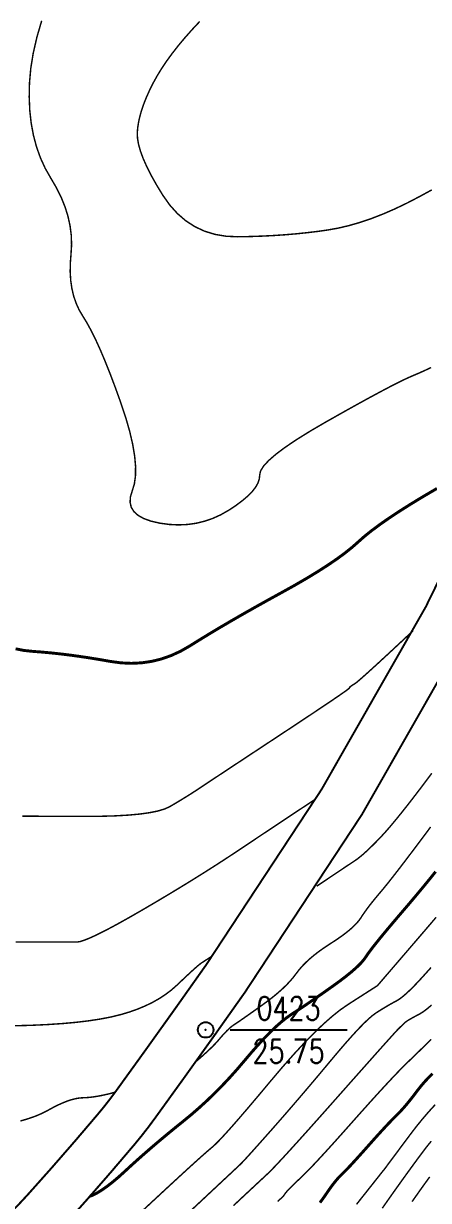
# Model space of a CAD drawing. Extents: x 1059 to 1761, y 608 to 1213.
# Drawn here: x 1193.2 to 1213.9, y 762.8 to 823.1 of the extents above; entities that cross this region are included whole.
import ezdxf
from ezdxf.enums import TextEntityAlignment as Align

# ---------------------------------------------------------------- set-up
doc = ezdxf.new("R2010")
doc.units = 0
doc.header["$LTSCALE"] = 0.5
doc.header["$PDSIZE"] = 0.2
doc.layers.get('0').update_dxf_attribs({"linetype": 'CONTINUOUS'})
for name, color, linetype in [('DGX', 2, 'CONTINUOUS'), ('DLSS', 4, 'CONTINUOUS'), ('KZD', 1, 'CONTINUOUS')]:
    doc.layers.add(name, color=color, linetype=linetype)
doc.styles.add('HZ', font='rs.shx', dxfattribs={"width": 0.8, "bigfont": 'hztxt.shx'})

# ---------------------------------------------------------------- blocks, each defined once
blk = doc.blocks.new('gc117')
blk.add_circle((0, 0), 0.8)
blk.add_point((0, 0))

msp = doc.modelspace()

# ---------------------------------------------------------------- linework, layer by layer
at = {"layer": 'DGX', "linetype": 'Continuous', "const_width": 0.075}
for points in [[(1214.076471357575, 805.5068058870384), (1213.735178341248, 805.3478620647386), (1213.429127309109, 805.2110712846162), (1213.158318261159, 805.096433546671), (1212.867132998149, 804.9687807737552), (1212.49995332083, 804.7929448887204), (1212.056779229203, 804.5689258915668), (1211.537610723268, 804.2967237822943), (1210.942447803024, 803.976338560903), (1210.271290468471, 803.6077702273927), (1209.52413871961, 803.1910187817637), (1208.70099255644, 802.7260842240157), (1207.894200281886, 802.2554902322075), (1207.196110198873, 801.8217604843978), (1206.6067223074, 801.4248949805865), (1206.126036607467, 801.0648937207736), (1205.754053099075, 800.7417567049591), (1205.490771782223, 800.4554839331431), (1205.336192656911, 800.2060754053256), (1205.290315723139, 799.9935311215065), (1205.27311745085, 799.7956337926493), (1205.204574309983, 799.5901661297172), (1205.08468630054, 799.3771281327104), (1204.91345342252, 799.1565198016287), (1204.690875675924, 798.9283411364723), (1204.41695306075, 798.6925921372413), (1204.091685577, 798.4492728039354), (1203.715073224673, 798.1983831365548), (1203.307618333118, 797.9651083527078), (1202.889823231682, 797.7746336700031), (1202.461687920365, 797.6269590884406), (1202.023212399169, 797.5220846080202), (1201.574396668091, 797.460010228742), (1201.115240727134, 797.440735950606), (1200.645744576296, 797.4642617736123), (1200.165908215577, 797.5305876977607), (1199.719590956394, 797.6333258381784), (1199.350652110163, 797.7660883099927), (1199.059091676884, 797.9288751132036), (1198.844909656558, 798.121686247811), (1198.708106049183, 798.344521713815), (1198.648680854761, 798.5973815112154), (1198.666634073291, 798.8802656400125), (1198.761965704773, 799.1931741002061), (1198.870008170736, 799.5505899777044), (1198.92609389271, 799.9669963584156), (1198.930222870695, 800.4423932423398), (1198.882395104691, 800.9767806294768), (1198.782610594697, 801.5701585198267), (1198.630869340715, 802.2225269133896), (1198.427171342743, 802.9338858101654), (1198.171516600782, 803.704235210154), (1197.894715939463, 804.4734000194852), (1197.627580183415, 805.1812051442886), (1197.37010933264, 805.827650584564), (1197.122303387137, 806.4127363403115), (1196.884162346906, 806.9364624115314), (1196.655686211947, 807.3988287982232), (1196.436874982261, 807.7998355003872), (1196.227728657846, 808.1394825180233), (1196.039458802617, 808.4593765816437), (1195.883276980489, 808.8011244217605), (1195.759183191461, 809.1647260383736), (1195.667177435532, 809.5501814314832), (1195.607259712704, 809.957490601089), (1195.579430022976, 810.3866535471914), (1195.583688366348, 810.83767026979), (1195.62003474282, 811.3105407688851), (1195.649777793327, 811.7947781984567), (1195.634226158803, 812.2798957124852), (1195.573379839249, 812.7658933109706), (1195.467238834665, 813.2527709939128), (1195.31580314505, 813.7405287613119), (1195.119072770405, 814.2291666131678), (1194.877047710729, 814.7186845494806), (1194.589727966023, 815.2090825702503), (1194.301353826855, 815.714871297296), (1194.056165583796, 816.250561352437), (1193.854163236844, 816.8161527356732), (1193.695346786, 817.4116454470047), (1193.579716231264, 818.0370394864315), (1193.507271572636, 818.6923348539535), (1193.478012810116, 819.3775315495709), (1193.491939943704, 820.0926295732834), (1193.557665545253, 820.8397493588905), (1193.683802186616, 821.6210113401911), (1193.870349867794, 822.4364155171853), (1194.117308588786, 823.2859618898732)], [(1214.11290924249, 814.6157552297517), (1213.490729277728, 814.2758919402402), (1212.852441263584, 813.943213917267), (1212.228319677335, 813.6442693534617), (1211.618364518982, 813.3790582488242), (1211.022575788524, 813.1475806033545), (1210.440953485961, 812.9498364170527), (1209.873497611293, 812.7858256899186), (1209.320208164521, 812.6555484219525), (1208.781085145644, 812.559004613154), (1208.243523375976, 812.4838603490756), (1207.694917676832, 812.4177817152695), (1207.135268048212, 812.3607687117354), (1206.564574490115, 812.3128213384737), (1205.982837002541, 812.273939595484), (1205.390055585492, 812.2441234827664), (1204.786230238966, 812.2233730003212), (1204.171360962963, 812.2116881481481), (1203.568472309654, 812.2386674673457), (1203.000588831206, 812.3339094990124), (1202.467710527622, 812.4974142431483), (1201.969837398899, 812.7291816997536), (1201.50696944504, 813.0292118688278), (1201.079106666042, 813.3975047503714), (1200.686249061907, 813.8340603443842), (1200.328396632634, 814.3388786508659), (1200.010126444024, 814.8607465300108), (1199.736015561877, 815.3484508420128), (1199.506063986192, 815.8019915868715), (1199.32027171697, 816.2213687645872), (1199.17863875421, 816.6065823751599), (1199.081165097913, 816.9576324185894), (1199.027850748078, 817.2745188948758), (1199.018695704707, 817.5572418040191), (1199.042611127153, 817.8290945504359), (1199.088508174774, 818.1133705385428), (1199.156386847569, 818.4100697683397), (1199.246247145538, 818.7191922398266), (1199.358089068681, 819.0407379530036), (1199.491912616999, 819.3747069078705), (1199.647717790491, 819.7210991044276), (1199.825504589156, 820.0799145426747), (1200.028043610135, 820.4487995369548), (1200.258105450562, 820.8254004016108), (1200.51569011044, 821.2097171366428), (1200.800797589768, 821.6017497420505), (1201.113427888546, 822.0014982178343), (1201.453581006774, 822.408962563994), (1201.821256944451, 822.8241427805297), (1202.216455701579, 823.2470388674411)], [(1213.147732893083, 792.0105942527168), (1212.524149628489, 791.4272824798654), (1211.851343286826, 790.8017165159337), (1211.289353839999, 790.2836008270916), (1210.838181288006, 789.8729354133393), (1210.497825630848, 789.5697202746768), (1210.268286868525, 789.3739554111039), (1210.149565001037, 789.2856408226207), (1210.090096703088, 789.2521351084241), (1210.038318649385, 789.2207968677106), (1209.994230839925, 789.1916261004803), (1209.957833274711, 789.1646228067333), (1209.92912595374, 789.1397869864694), (1209.908108877014, 789.1171186396887), (1209.894782044533, 789.0966177663911), (1209.889145456296, 789.0782843665768), (1209.83299779551, 789.0261937369332), (1209.668137745383, 788.9044211741482), (1209.394565305914, 788.7129666782215), (1209.012280477104, 788.4518302491533), (1208.521283258952, 788.1210118869436), (1207.921573651458, 787.7205115915924), (1207.213151654623, 787.2503293630996), (1206.396017268446, 786.7104652014652), (1205.568456289422, 786.1646240872543), (1204.828754514046, 785.6765110010317), (1204.176911942318, 785.2461259427973), (1203.612928574238, 784.8734689125513), (1203.136804409806, 784.5585399102937), (1202.748539449022, 784.3013389360243), (1202.448133691886, 784.1018659897433), (1202.235587138398, 783.9601210714504), (1202.063733746086, 783.846278770454), (1201.885407472476, 783.730513676062), (1201.700608317568, 783.6128257882741), (1201.509336281364, 783.4932151070906), (1201.311591363862, 783.3716816325114), (1201.107373565063, 783.2482253645364), (1200.896682884966, 783.1228463031658), (1200.679519323573, 782.9955444483995), (1200.417142617386, 782.8755124955442), (1200.070812502911, 782.7719431399064), (1199.640528980148, 782.6848363814861), (1199.126292049097, 782.6141922202835), (1198.528101709757, 782.5600106562985), (1197.845957962129, 782.5222916895309), (1197.079860806213, 782.501035319981), (1196.229810242009, 782.4962415476487), (1195.391962051493, 782.4994661190962), (1194.662472016643, 782.5022647808858), (1194.041340137458, 782.5046375330174), (1193.528566413939, 782.5065843754912), (1193.124150846086, 782.5081053083071)], [(1214.111344439141, 784.7053520763724), (1213.679888264556, 784.1289983815833), (1213.277627521229, 783.5998412590299), (1212.904562209162, 783.117880708712), (1212.560692328354, 782.68311673063), (1212.246017878805, 782.2955493247835), (1211.960538860515, 781.9551784911727), (1211.704255273484, 781.6620042297975), (1211.477167117712, 781.4160265406581), (1211.270963795781, 781.2029339587989), (1211.077334710272, 781.0084150192645), (1210.896279861186, 780.8324697220548), (1210.727799248521, 780.67509806717), (1210.571892872279, 780.5363000546101), (1210.42856073246, 780.416075684375), (1210.297802829063, 780.3144249564647), (1210.179619162088, 780.2313478708791), (1210.018357764321, 780.124440282687), (1209.758366668548, 779.9512980469569), (1209.399645874769, 779.7119211636889), (1208.942195382984, 779.4063096328828), (1208.386015193193, 779.0344634545387), (1208.214097040469, 778.9194643565974)], [(1208.16101266396, 783.3871160521207), (1207.899475630387, 783.214479206455), (1207.371488544901, 782.8652941724317), (1206.842395542991, 782.5147108091024), (1206.312196624657, 782.1627291164671), (1205.780891789901, 781.8093490945255), (1205.248481038721, 781.4545707432778), (1204.714964371118, 781.0983940627242), (1204.180341787091, 780.7408190528645), (1203.634894063664, 780.3794934888324), (1203.068901977858, 780.0120651457618), (1202.482365529674, 779.6385340236526), (1201.875284719112, 779.2589001225049), (1201.247659546171, 778.8731634423187), (1200.599490010852, 778.481323983094), (1199.930776113154, 778.0833817448306), (1199.241517853079, 777.6793367275288), (1198.577364271917, 777.2977159998662), (1197.983964410962, 776.9670466305206), (1197.461318270212, 776.6873286194921), (1197.009425849668, 776.4585619667805), (1196.62828714933, 776.2807466723858), (1196.317902169198, 776.1538827363082), (1196.078270909272, 776.0779701585476), (1195.909393369552, 776.0530089391038), (1195.711180836018, 776.0535790703462), (1195.383544594651, 776.054260544644), (1194.926484645449, 776.0550533619968), (1194.340000988413, 776.0559575224049), (1193.624093623543, 776.0569730258682), (1192.778762550839, 776.0580998723866)], [(1214.053744897794, 781.9545270169098), (1213.592669673646, 781.3362151337022), (1213.171337467796, 780.7750466798501), (1212.789748280247, 780.2710216553534), (1212.447902110996, 779.8241400602121), (1212.145798960045, 779.4344018944262), (1211.883438827393, 779.1018071579957), (1211.66082171304, 778.8263558509207), (1211.477947616987, 778.608047973201), (1211.319629254634, 778.4214629361187), (1211.170679341383, 778.2411801509558), (1211.031097877233, 778.0671996177122), (1210.900884862184, 777.8995213363878), (1210.780040296237, 777.7381453069829), (1210.668564179392, 777.5830715294973), (1210.566456511647, 777.434300003931), (1210.473717293005, 777.2918307302841), (1210.372382287414, 777.1493572855226), (1210.244487258826, 777.0005732466126), (1210.09003220724, 776.8454786135541), (1209.909017132656, 776.6840733863471), (1209.701442035075, 776.5163575649916), (1209.467306914496, 776.3423311494877), (1209.20661177092, 776.1619941398353), (1208.919356604345, 775.9753465360343), (1208.629091204365, 775.7854496981066), (1208.359365360571, 775.5953649860738), (1208.110179072962, 775.4050923999358), (1207.881532341539, 775.2146319396928), (1207.673425166301, 775.0239836053447), (1207.485857547249, 774.8331473968914), (1207.318829484382, 774.642123314333), (1207.172340977701, 774.4509113576696), (1207.026291923622, 774.2584593241127), (1206.860582218564, 774.0637150108739), (1206.675211862524, 773.8666784179533), (1206.470180855504, 773.6673495453509), (1206.245489197504, 773.4657283930667), (1206.001136888523, 773.2618149611008), (1205.737123928561, 773.0556092494529), (1205.453450317619, 772.8471112581233), (1205.173557142691, 772.6475355672337), (1204.920885490769, 772.468096756906), (1204.695435361856, 772.3087948271402), (1204.497206755949, 772.1696297779363), (1204.326199673051, 772.0506016092943), (1204.182414113159, 771.9517103212141), (1204.065850076275, 771.8729559136959), (1203.976507562399, 771.8143383867396), (1203.897842233996, 771.7596077013454), (1203.813309753535, 771.6925138185137), (1203.722910121015, 771.6130567382445), (1203.626643336436, 771.5212364605378), (1203.524509399798, 771.4170529853935), (1203.416508311101, 771.3005063128116), (1203.302640070345, 771.1715964427923), (1203.18290467753, 771.0303233753353), (1203.043117870897, 770.8722577929242), (1202.869095388687, 770.6929703780422), (1202.660837230898, 770.4924611306894), (1202.418343397532, 770.2707300508658), (1202.141613888589, 770.0277771385713), (1202.001705108919, 769.9089202118171)], [(1214.33542256095, 777.3241854986574), (1213.759559611684, 776.6497681435851), (1213.19628806661, 775.994135594408), (1212.70754279419, 775.4252873667707), (1212.293323794426, 774.9432234606732), (1211.953631067317, 774.5479438761153), (1211.688464612864, 774.2394486130971), (1211.497824431066, 774.0177376716188), (1211.381710521922, 773.88281105168), (1211.340122885434, 773.8346687532812), (1211.335939311511, 773.8301490507222), (1211.332037590062, 773.8260902183033), (1211.328417721087, 773.8224922560244), (1211.325079704587, 773.8193551638856), (1211.32202354056, 773.816678941887), (1211.319249229008, 773.8144635900284), (1211.31675676993, 773.8127091083098), (1211.314546163327, 773.8114154967313), (1211.289252580815, 773.7954477787684), (1211.217511194012, 773.7496709778964), (1211.099322002918, 773.6740850941153), (1210.934685007533, 773.5686901274252), (1210.723600207857, 773.4334860778259), (1210.466067603891, 773.2684729453176), (1210.162087195633, 773.0736507299004), (1209.811658983085, 772.8490194315739), (1209.422778756326, 772.5780777109659), (1209.003442305437, 772.2443242287039), (1208.553649630419, 771.8477589847878), (1208.07340073127, 771.3883819792178), (1207.562695607992, 770.8661932119936), (1207.021534260585, 770.2811926831156), (1206.449916689047, 769.6333803925834), (1205.847842893379, 768.9227563403972), (1205.260717360585, 768.2203795831555), (1204.733944577668, 767.5973091774567), (1204.267524544628, 767.0535451233009), (1203.861457261465, 766.589087420688), (1203.515742728179, 766.2039360696181), (1203.230380944769, 765.898091070091), (1203.005371911237, 765.671552422107), (1202.840715627582, 765.5243201256658), (1202.665179328363, 765.3773500882438), (1202.40753024814, 765.1515982173172), (1202.067768386914, 764.8470645128859), (1201.645893744684, 764.46374897495), (1201.14190632145, 764.0016516035096), (1200.555806117213, 763.4607723985644), (1199.887593131971, 762.8411113601146), (1199.137267365727, 762.1426684881603)], [(1202.876669253508, 775.3541185355117), (1202.635121143972, 775.1946379415825), (1202.426875443544, 775.0586547325129), (1202.325320271174, 774.9946229443137), (1202.263393117559, 774.9522895838949), (1202.174031473394, 774.8814016581662), (1202.057235338679, 774.781959167128), (1201.913004713415, 774.65396211078), (1201.7413395976, 774.4974104891223), (1201.542239991236, 774.312304302155), (1201.315705894322, 774.098643549878), (1201.061737306859, 773.8564282322914), (1200.782065041217, 773.6081566613552), (1200.47841990977, 773.3763271490301), (1200.150801912517, 773.1609396953156), (1199.799211049459, 772.9619943002122), (1199.423647320596, 772.7794909637195), (1199.024110725926, 772.6134296858377), (1198.600601265452, 772.4638104665668), (1198.153118939171, 772.3306333059065), (1197.665974820867, 772.2124204213177), (1197.123479984322, 772.1076940302606), (1196.525634429534, 772.0164541327354), (1195.872438156505, 771.9387007287419), (1195.163891165235, 771.8744338182801), (1194.399993455723, 771.8236534013499), (1193.580745027969, 771.7863594779517), (1192.706145881973, 771.7625520480851)], [(1214.072500556788, 774.7471328816173), (1213.825600261149, 774.4714915429522), (1213.596267157149, 774.2181064173424), (1213.382904887061, 773.9876015868323), (1213.183917093158, 773.7806011334663), (1212.999303775443, 773.5971050572446), (1212.829064933913, 773.4371133581669), (1212.673200568569, 773.3006260362333), (1212.531710679411, 773.187643091444), (1212.404595266439, 773.0981645237987), (1212.291854329654, 773.0321903332976), (1212.18328169006, 772.9751926812007), (1212.068671168664, 772.9126437287679), (1211.948022765467, 772.8445434759992), (1211.821336480467, 772.7708919228947), (1211.688612313665, 772.6916890694545), (1211.549850265061, 772.6069349156784), (1211.405050334655, 772.5166294615665), (1211.254212522447, 772.4207727071187), (1211.083699492927, 772.2967240887921), (1210.879873910586, 772.1218430430436), (1210.642735775423, 771.8961295698733), (1210.372285087439, 771.6195836692812), (1210.068521846635, 771.2922053412672), (1209.731446053009, 770.9139945858312), (1209.361057706561, 770.4849514029736), (1208.957356807292, 770.0050757926939), (1208.541406272283, 769.5066642524179), (1208.134269018612, 769.022013279571), (1207.735945046281, 768.551122874153), (1207.346434355288, 768.093993036164), (1206.965736945635, 767.650623765604), (1206.593852817321, 767.221015062473), (1206.230781970346, 766.8051669267711), (1205.87652440471, 766.4030793584982), (1205.545503439672, 766.0297543691051), (1205.252142394489, 765.7001939700432), (1204.996441269161, 765.4143981613121), (1204.778400063689, 765.1723669429118), (1204.598018778073, 764.9741003148426), (1204.455297412312, 764.8195982771043), (1204.350235966406, 764.708860829697), (1204.282834440356, 764.6418879726205), (1204.188781535104, 764.5542271137326), (1204.003765951596, 764.3814256608911), (1203.72778768983, 764.1234836140958), (1203.360846749806, 763.7804009733468), (1202.902943131525, 763.3521777386442), (1202.354076834987, 762.8388139099877), (1201.714247860191, 762.2403094873777)], [(1214.104730764433, 772.8258498425895), (1213.859880691526, 772.6202610581535), (1213.649925971946, 772.4645222948265), (1213.474866605692, 772.3586335526085), (1213.325108200579, 772.2807682118424), (1213.191056364424, 772.2090996528714), (1213.072711097225, 772.1436278756953), (1212.970072398984, 772.0843528803141), (1212.8831402697, 772.0312746667281), (1212.811914709373, 771.984393234937), (1212.756395718002, 771.9437085849409), (1212.716583295589, 771.9092207167398), (1212.683646303614, 771.876919019763), (1212.64875360356, 771.8427928834399), (1212.611905195427, 771.8068423077702), (1212.573101079213, 771.7690672927544), (1212.532341254921, 771.7294678383921), (1212.489625722548, 771.6880439446835), (1212.444954482097, 771.6447956116284), (1212.398327533565, 771.5997228392271), (1212.307243295837, 771.5041345581212), (1212.129200187796, 771.3093396989527), (1211.864198209441, 771.0153382617217), (1211.512237360772, 770.622130246428), (1211.07331764179, 770.1297156530718), (1210.547439052494, 769.5380944816529), (1209.934601592885, 768.8472667321714), (1209.234805262962, 768.0572324046275), (1208.529155146037, 767.2618758108018), (1207.898756325422, 766.5550812624754), (1207.343608801117, 765.9368487596483), (1206.863712573122, 765.4071783023206), (1206.459067641437, 764.9660698904922), (1206.129674006061, 764.6135235241632), (1205.875531666996, 764.3495392033335), (1205.69664062424, 764.1741169280031), (1205.545747392344, 764.033905267242), (1205.375598485858, 763.8755527901203), (1205.18619390478, 763.6990594966379), (1204.977533649112, 763.5044253867949), (1204.749617718854, 763.2916504605912), (1204.502446114005, 763.060734718027), (1204.236018834565, 762.811678159102), (1203.950335880535, 762.5444807838164)], [(1214.082467315662, 771.0633157523062), (1213.931265615427, 770.9154358282391), (1213.771589180182, 770.7596500003378), (1213.603438009925, 770.5959582686023), (1213.426812104656, 770.4243606330324), (1213.241711464376, 770.2448570936283), (1213.048136089085, 770.05744765039), (1212.846085978783, 769.8621323033174), (1212.62163949672, 769.6402405741787), (1212.360875006147, 769.3731019847424), (1212.063792507064, 769.0607165350084), (1211.73039199947, 768.7030842249767), (1211.360673483367, 768.3002050546473), (1210.954636958753, 767.8520790240202), (1210.51228242563, 767.3587061330954), (1210.033609883996, 766.8200863818729), (1209.557434554077, 766.2842701818277), (1209.122571656099, 765.7993079444345), (1208.729021190061, 765.3651996696935), (1208.376783155964, 764.9819453576047), (1208.065857553807, 764.649545008168), (1207.796244383591, 764.3679986213835), (1207.567943645315, 764.1373061972511), (1207.38095533898, 763.9574677357708), (1207.223018606775, 763.8097188904914), (1207.081872590893, 763.6752953149612), (1206.957517291333, 763.5541970091804), (1206.849952708096, 763.446423973149), (1206.75917884118, 763.351976206867), (1206.685195690586, 763.2708537103343), (1206.628003256315, 763.2030564835511), (1206.587601538365, 763.1485845265172), (1206.556310631301, 763.1029362316317), (1206.526450629687, 763.0616099912938), (1206.498021533522, 763.0246058055034), (1206.471023342807, 762.9919236742604), (1206.445456057541, 762.963563597565), (1206.421319677725, 762.9395255754171), (1206.398614203358, 762.9198096078165), (1206.377339634441, 762.9044156947637), (1206.351892423876, 762.885065553448), (1206.316669024565, 762.8534809010596), (1206.27166943651, 762.8096617375983), (1206.216893659709, 762.7536080630641)], [(1197.880056436029, 768.3535948456574), (1197.803386764408, 768.3351543057902), (1197.575686648166, 768.2758599550159), (1197.356169925546, 768.2240521043688), (1197.144836596548, 768.1797307538487), (1196.941686661173, 768.1428959034557), (1196.74672011942, 768.1135475531897), (1196.559936971289, 768.0916857030509), (1196.38133721678, 768.0773103530391), (1196.210920855894, 768.0704215031544), (1196.037620972952, 768.0575834299988), (1195.850370652279, 768.0253604101744), (1195.649169893873, 767.973752443681), (1195.434018697734, 767.9027595305187), (1195.204917063864, 767.8123816706875), (1194.961864992261, 767.7026188641875), (1194.704862482926, 767.5734711110184), (1194.433909535859, 767.4249384111805), (1194.137579253946, 767.2722473582933), (1193.804444740075, 767.1306245459763), (1193.434505994245, 767.0000699742294), (1193.027763016456, 766.8805836430527)], [(1214.288341017223, 767.7191464182566), (1213.956965178762, 767.3568428611331), (1213.626797909209, 766.9723849985006), (1213.297839208565, 766.5657728303588), (1212.970089076827, 766.1370063567078), (1212.663276453346, 765.7245434235865), (1212.397130277469, 765.3668418770336), (1212.171650549196, 765.063901717049), (1211.986837268527, 764.8157229436327), (1211.842690435462, 764.6223055567849), (1211.739210050001, 764.4836495565054), (1211.676396112145, 764.3997549427943), (1211.654248621893, 764.3706217156515), (1211.652301302876, 764.3687003207239), (1211.650087878728, 764.3664412036582), (1211.647608349447, 764.3638443644544), (1211.644862715035, 764.3609098031125), (1211.64185097549, 764.3576375196325), (1211.638573130813, 764.3540275140144), (1211.635029181004, 764.3500797862583), (1211.631219126064, 764.3457943363641), (1211.627439956779, 764.34154182684), (1211.623988663937, 764.337692920194), (1211.62086524754, 764.3342476164262), (1211.618069707587, 764.3312059155365), (1211.615602044078, 764.3285678175251), (1211.613462257013, 764.326333322392), (1211.611650346392, 764.3245024301369), (1211.610166312214, 764.32307514076), (1211.608694492023, 764.3215763657092), (1211.606919223361, 764.3195310164322), (1211.604840506228, 764.316939092929), (1211.602458340624, 764.3138005951996), (1211.599772726549, 764.3101155232441), (1211.596783664002, 764.3058838770625), (1211.593491152984, 764.3011056566545), (1211.589895193496, 764.2957808620206), (1211.569710697987, 764.2694899132144), (1211.516652578908, 764.2018132302904), (1211.430720836259, 764.0927508132485), (1211.31191547004, 763.9423026620885), (1211.160236480251, 763.7504687768106), (1210.975683866892, 763.5172491574149), (1210.758257629964, 763.2426438039012), (1210.507957769466, 762.9266527162695), (1210.254489570503, 762.608821443644)], [(1214.083847742163, 765.8450161156819), (1213.850044326917, 765.5557548565191), (1213.616712612889, 765.2504047280913), (1213.380868156228, 764.9318001990534), (1213.13952651308, 764.6027757380604), (1212.892687683447, 764.2633313451123), (1212.640351667329, 763.913467020209), (1212.382518464724, 763.5531827633508), (1212.119188075635, 763.1824785745375), (1211.85036050006, 762.801354453769), (1211.576035737999, 762.4098104010454)], [(1214.004705199544, 764.0125750047015), (1213.86201777482, 763.81635609401), (1213.716152651578, 763.614113847125), (1213.56710982982, 763.4058482640467), (1213.414889309544, 763.1915593447748), (1213.259491090752, 762.9712470893095), (1213.100915173442, 762.7449114976507)]]:
    msp.add_lwpolyline(points, dxfattribs=at)
at = {"layer": 'DGX', "color": 3, "linetype": 'Continuous', "const_width": 0.15}
for points in [[(1214.377135594187, 799.308468531269), (1213.677295551909, 798.8978310838299), (1213.032933434431, 798.5063281250718), (1212.444049241753, 798.1339596549947), (1211.910642973876, 797.7807256735983), (1211.432714630799, 797.4466261808831), (1211.010264212523, 797.1316611768486), (1210.643291719048, 796.8358306614952), (1210.331797150373, 796.5591346348227), (1210.022194245151, 796.2848916262864), (1209.660896742033, 795.9964201653413), (1209.247904641019, 795.6937202519875), (1208.78321794211, 795.3767918862251), (1208.266836645304, 795.045635068054), (1207.698760750604, 794.7002497974743), (1207.078990258007, 794.3406360744858), (1206.407525167515, 793.9667938990888), (1205.724202923306, 793.5909135119209), (1205.068860969559, 793.2251851536204), (1204.441499306274, 792.869608824187), (1203.842117933451, 792.5241845236209), (1203.27071685109, 792.188912251922), (1202.72729605919, 791.8637920090903), (1202.211855557753, 791.5488237951259), (1201.724395346777, 791.2440076100286), (1201.246254465853, 790.969198495255), (1200.758771954568, 790.7442514922616), (1200.261947812923, 790.5691666010482), (1199.755782040918, 790.4439438216149), (1199.240274638553, 790.3685831539616), (1198.715425605828, 790.3430845980885), (1198.181234942743, 790.3674481539954), (1197.637702649298, 790.4416738216823), (1197.095700790444, 790.5364881659875), (1196.566101431131, 790.6226177517489), (1196.048904571359, 790.7000625789665), (1195.54411021113, 790.7688226476404), (1195.051718350441, 790.8288979577704), (1194.571728989295, 790.8802885093568), (1194.10414212769, 790.9229943023994), (1193.648957765626, 790.9570153368982), (1193.207142584967, 791.0044866082238), (1192.779663267573, 791.087543111747)], [(1214.30822505692, 779.6627884295206), (1214.005183702367, 779.2857833994954), (1213.683641803971, 778.8926353283304), (1213.343599361734, 778.4833442160256), (1212.985056375656, 778.0579100625811), (1212.608012845737, 777.6163328679968), (1212.24067397647, 777.1865782087101), (1211.911244972348, 776.7966116611584), (1211.619725833371, 776.4464332253417), (1211.36611655954, 776.13604290126), (1211.150417150855, 775.8654406889133), (1210.972627607315, 775.6346265883016), (1210.83274792892, 775.4436005994248), (1210.730778115671, 775.2923627222831), (1210.632826124736, 775.1548526093505), (1210.504999913287, 775.0050099131015), (1210.347299481322, 774.8428346335359), (1210.159724828842, 774.6683267706537), (1209.942275955847, 774.4814863244551), (1209.694952862336, 774.2823132949399), (1209.41775554831, 774.0708076821081), (1209.110684013768, 773.8469694859598), (1208.794524863207, 773.6221883842779), (1208.490064701121, 773.4078540548455), (1208.197303527511, 773.2039664976625), (1207.916241342376, 773.0105257127288), (1207.646878145716, 772.8275317000448), (1207.389213937532, 772.65498445961), (1207.143248717823, 772.4928839914247), (1206.90898248659, 772.3412302954887), (1206.671717705764, 772.176155486316), (1206.416756837276, 771.9737916784205), (1206.144099881126, 771.7341388718021), (1205.853746837315, 771.4571970664607), (1205.545697705842, 771.1429662623965), (1205.219952486708, 770.7914464596092), (1204.876511179912, 770.4026376580993), (1204.515373785455, 769.9765398578663), (1204.142449891725, 769.5387448472029), (1203.763649087113, 769.1148444144014), (1203.378971371618, 768.704838559462), (1202.988416745241, 768.3087272823847), (1202.591985207981, 767.9265105831693), (1202.189676759838, 767.5581884618159), (1201.781491400813, 767.2037609183245), (1201.367429130905, 766.8632279526951), (1200.955786185161, 766.5311875898068), (1200.554858798628, 766.2022378545385), (1200.164646971307, 765.8763787468904), (1199.785150703196, 765.5536102668623), (1199.416369994296, 765.2339324144543), (1199.058304844607, 764.9173451896663), (1198.710955254129, 764.6038485924986), (1198.374321222862, 764.2934426229508), (1198.051934957261, 764.0018997026008), (1197.747328663779, 763.7449922530261), (1197.460502342418, 763.5227202742268), (1197.191455993177, 763.3350837662028), (1196.940189616055, 763.1820827289542), (1196.706703211054, 763.0637171624809), (1196.586232947933, 763.0169545948326)], [(1214.151818780143, 769.3122814238964), (1213.932427230325, 769.0914794765376), (1213.730981919854, 768.873615364125), (1213.547482848732, 768.6586890866587), (1213.381930016959, 768.4467006441387), (1213.227936166891, 768.2423832206558), (1213.079114040887, 768.0504700003013), (1212.935463638946, 767.8709609830751), (1212.796984961069, 767.7038561689772), (1212.663678007255, 767.5491555580077), (1212.535542777504, 767.4068591501665), (1212.412579271816, 767.2769669454538), (1212.294787490192, 767.1594789438691), (1212.171132732655, 767.0374703659646), (1212.03058029923, 766.8940164322917), (1211.873130189917, 766.7291171428504), (1211.698782404716, 766.5427724976407), (1211.507536943627, 766.3349824966627), (1211.299393806649, 766.1057471399164), (1211.074352993784, 765.8550664274017), (1210.83241450503, 765.5829403591185), (1210.592437255428, 765.3129060043339), (1210.373280160018, 765.0685004323143), (1210.174943218801, 764.8497236430599), (1209.997426431776, 764.6565756365707), (1209.840729798943, 764.4890564128466), (1209.704853320302, 764.3471659718878), (1209.589796995853, 764.230904313694), (1209.495560825597, 764.1402714382655), (1209.409791088864, 764.0565873801148), (1209.320134064984, 763.9611721737546), (1209.226589753959, 763.8540258191849), (1209.129158155788, 763.7351483164057), (1209.02783927047, 763.6045396654171), (1208.922633098006, 763.462199866219), (1208.813539638397, 763.3081289188112), (1208.700558891641, 763.1423268231941), (1208.588203458506, 762.9784186969993), (1208.480985939756, 762.8300296578584), (1208.378906335392, 762.6971597057715)]]:
    msp.add_lwpolyline(points, dxfattribs=at)
at = {"layer": 'DLSS', "linetype": 'Continuous', "flags": 128}
msp.add_lwpolyline([(1191.939, 761.618, 0.1, 0.1, 0.02227727237595739), (1193.404979779089, 763.1054496568804, 0.1, 0.1, 0.008489619175152932), (1197.003, 767.236, 0.1, 0.1, 0.01810021798390882), (1197.927888487932, 768.4193095811006, 0.1, 0.1, 0.003422491915308607), (1202.544, 774.88, 0.1, 0.1, 0.04756898572280916), (1218.542304350097, 802.9207153794773, 0.1, 0.1, 0.05874546181282883), (1226.428, 827.877, 0.1, 0.09999999999999999, 0.00352294460510984), (1228.52405670363, 839.2887553972165, 0.09999999999999999, 0.1, -0.005341027312606199), (1229.934, 846.811, 0.1, 0.1, -0.0004608248269781291), (1231.281313761792, 853.5653157565393, 0.1, 0.1, -0.001538348904523726), (1231.693, 855.587, 0.1, 0.1, -0.01681018764112844), (1233.035925139373, 861.132704671003, 0.1, 0.1, -0.01737156697649182), (1234.699, 866.398, 0.1, 0.1, -0.01475906146164544), (1234.910752167259, 866.943630040103, 0.1, 0.1, -0.001515017687697216), (1237.145, 872.188, 0.1, 0.1, -0.02635886641025029), (1239.759433058651, 877.4851705624123, 0.1, 0.1, -0.01923397528797282), (1243.987, 884.386, 0.1, 0.1, 0)], format="xyseb", dxfattribs=at)
at = {"layer": 'DLSS', "linetype": 'Continuous', "const_width": 0.1, "flags": 128}
msp.add_lwpolyline([(1195.213827138866, 761.4749756394525, 0.008489619175152752), (1198.866160992045, 765.6678783815664, 0.01810021798391005), (1199.899591285764, 766.9900571997845, 0.003422491915308689), (1204.535083769931, 773.4778731463973, 0.04756898572280909), (1220.76249388554, 801.9201491801734, 0.05874546181282886), (1228.820009569804, 827.4202018931273, 0.003522944605109819), (1230.922265636864, 838.8657090581067, -0.005341027312606186), (1232.322624428231, 846.336818986742, -0.0004608248269781044), (1233.669060075072, 853.0867326019049, -0.001538348904523735), (1234.07775621777, 855.0937332625407, -0.01681018764112842), (1235.382153760348, 860.4803354882582, -0.01737156697649183), (1236.994278159669, 865.5843216469478, -0.0147590614616445), (1237.154027092004, 865.9959529302761, -0.001515017687697177), (1239.382490782615, 871.2267459804036, -0.02635886641025002), (1241.883365160024, 876.2938323563461, -0.01923397528797302), (1246.01309581438, 883.0349596440414, -0.01923397528797302)], format="xyb", dxfattribs=at)
at = {"layer": 'KZD', "linetype": 'Continuous'}
msp.add_line((1203.772, 771.553), (1209.772, 771.553), dxfattribs=at)

# ---------------------------------------------------------------- block references
at = {"layer": 'KZD', "linetype": 'Continuous', "xscale": 0.5, "yscale": 0.5}
msp.add_blockref('gc117', (1202.522, 771.553, 25.748), dxfattribs=at)

# ---------------------------------------------------------------- texts
at = {"layer": 'KZD', "linetype": 'Continuous', "style": 'HZ', "width": 0.8}
for s, p in [('0423', (1206.772, 772.653)), ('25.75', (1206.772, 770.453))]:
    msp.add_text(s, height=1.2, dxfattribs=at).set_placement(p, align=Align.MIDDLE)

doc.saveas('drawing.dxf')
